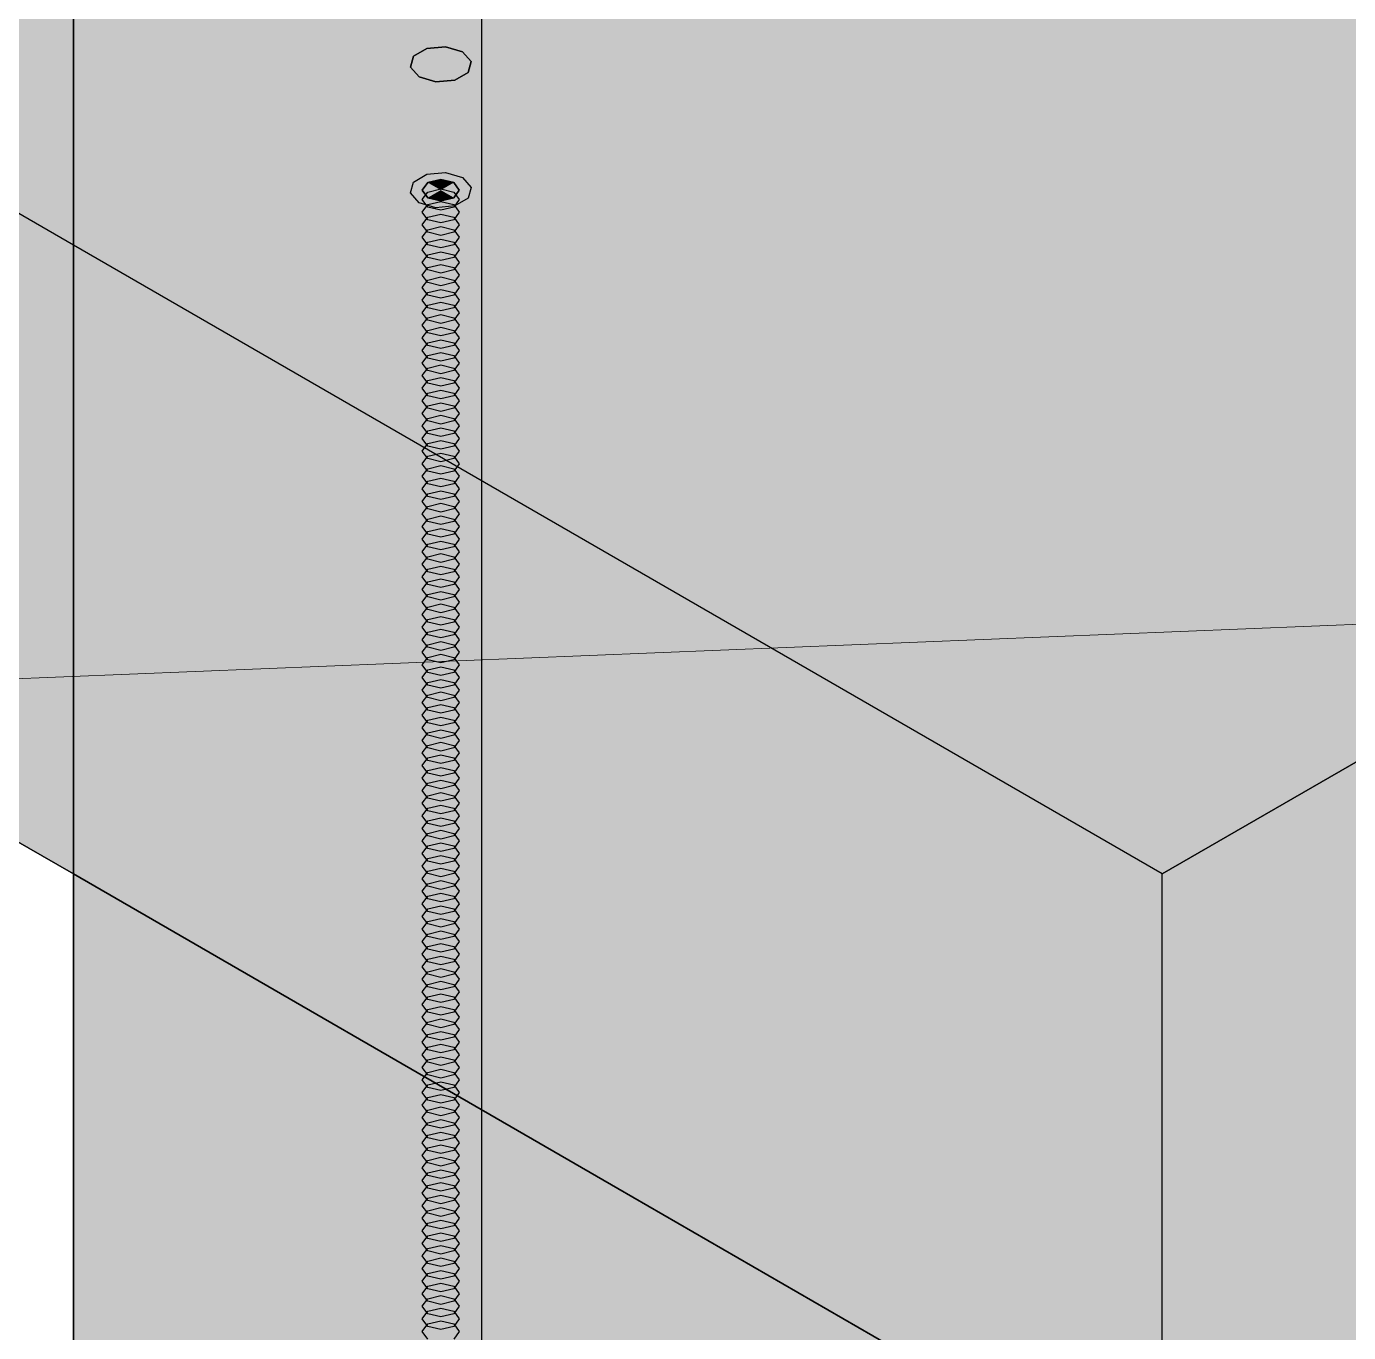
# Model space of a CAD drawing. Header units: metres. Extents: x 0 to 24.2, y -20 to 5.6.
# Drawn here: x 12.8203 to 13.2411, y -14.5208 to -14.1054 of the extents above; entities that cross this region are included whole.
import ezdxf

# ---------------------------------------------------------------- set-up
doc = ezdxf.new("R2010")
doc.units = ezdxf.units.M
doc.header["$LTSCALE"] = 0.25
doc.layers.add('ISO-ARISTAS', color=8, linetype='CONTINUOUS')
doc.layers.add('ISO-CONCRETO-SUP', color=254, linetype='CONTINUOUS', true_color=0xe8e8e8)
doc.layers.add('LLAMADAS', color=30, linetype='CONTINUOUS', lineweight=18)

msp = doc.modelspace()

# ---------------------------------------------------------------- linework, layer by layer
at = {"layer": 'ISO-ARISTAS', "color": 250}
for p, q in [((12.96519, -13.95), (12.96519, -14.2)), ((12.96519, -13.95), (12.96519, -14.2)), ((12.83529, -14.275), (12.83529, -14.025)), ((12.83529, -14.025), (12.83529, -14.275)), ((12.83529, -14.175), (12.66208, -14.075)), ((12.83529, -14.175), (12.66208, -14.075)), ((12.94775, -14.11246), (12.94347, -14.11493)), ((12.94347, -14.11493), (12.94775, -14.11246)), ((12.95373, -14.11191), (12.94775, -14.11246)), ((12.94775, -14.11246), (12.95373, -14.11191)), ((12.95913, -14.1135), (12.95373, -14.11191)), ((12.95373, -14.11191), (12.95913, -14.1135)), ((12.96188, -14.11662), (12.95913, -14.1135)), ((12.95913, -14.1135), (12.96188, -14.11662)), ((12.94347, -14.11493), (12.94252, -14.11838)), ((12.94252, -14.11838), (12.94347, -14.11493)), ((12.94252, -14.11838), (12.94527, -14.1215)), ((12.94527, -14.1215), (12.94252, -14.11838)), ((12.96093, -14.12007), (12.96188, -14.11662)), ((12.96188, -14.11662), (12.96093, -14.12007)), ((12.94527, -14.1215), (12.95067, -14.12309)), ((12.95067, -14.12309), (12.94527, -14.1215)), ((12.95067, -14.12309), (12.95665, -14.12254)), ((12.95665, -14.12254), (12.95067, -14.12309)), ((12.95665, -14.12254), (12.96093, -14.12007)), ((12.96093, -14.12007), (12.95665, -14.12254)), ((12.94347, -14.15493), (12.94775, -14.15246)), ((12.94347, -14.15493), (12.94775, -14.15246)), ((12.94775, -14.15246), (12.95373, -14.15191)), ((12.94775, -14.15246), (12.95373, -14.15191)), ((12.95373, -14.15191), (12.95913, -14.1535)), ((12.95373, -14.15191), (12.95913, -14.1535)), ((12.94252, -14.15838), (12.94347, -14.15493)), ((12.94252, -14.15838), (12.94347, -14.15493)), ((12.94805, -14.1551), (12.94632, -14.1575)), ((12.94632, -14.1575), (12.94805, -14.1551)), ((12.9522, -14.15411), (12.94805, -14.1551)), ((12.94805, -14.1551), (12.9522, -14.15411)), ((12.95636, -14.1551), (12.9522, -14.15411)), ((12.9522, -14.15411), (12.95636, -14.1551)), ((12.95808, -14.1575), (12.95636, -14.1551)), ((12.95636, -14.1551), (12.95808, -14.1575)), ((12.95913, -14.1535), (12.96188, -14.15662)), ((12.95913, -14.1535), (12.96188, -14.15662)), ((12.96188, -14.15662), (12.96093, -14.16007)), ((12.96188, -14.15662), (12.96093, -14.16007)), ((12.94527, -14.1615), (12.94252, -14.15838)), ((12.94527, -14.1615), (12.94252, -14.15838)), ((12.94632, -14.1575), (12.94805, -14.1599)), ((12.94805, -14.1599), (12.94632, -14.1575)), ((12.94632, -14.1605), (12.94805, -14.1581)), ((12.94805, -14.1629), (12.94632, -14.1605)), ((12.94805, -14.1581), (12.9522, -14.15711)), ((12.94805, -14.1599), (12.9522, -14.16089)), ((12.9522, -14.16089), (12.94805, -14.1599)), ((12.9522, -14.15711), (12.95636, -14.1581)), ((12.9522, -14.16089), (12.95636, -14.1599)), ((12.95636, -14.1599), (12.9522, -14.16089)), ((12.95636, -14.1599), (12.95808, -14.1575)), ((12.95808, -14.1575), (12.95636, -14.1599)), ((12.95636, -14.1581), (12.95808, -14.1605)), ((12.95808, -14.1605), (12.95636, -14.1629)), ((12.96093, -14.16007), (12.95665, -14.16254)), ((12.96093, -14.16007), (12.95665, -14.16254)), ((12.95067, -14.16309), (12.94527, -14.1615)), ((12.95067, -14.16309), (12.94527, -14.1615)), ((12.94632, -14.1645), (12.94805, -14.1621)), ((12.94805, -14.1669), (12.94632, -14.1645)), ((12.94805, -14.1621), (12.9522, -14.16111)), ((12.9522, -14.16389), (12.94805, -14.1629)), ((12.94805, -14.1661), (12.9522, -14.16511)), ((12.95665, -14.16254), (12.95067, -14.16309)), ((12.95665, -14.16254), (12.95067, -14.16309)), ((12.9522, -14.16111), (12.95636, -14.1621)), ((12.95636, -14.1629), (12.9522, -14.16389)), ((12.9522, -14.16511), (12.95636, -14.1661)), ((12.95636, -14.1621), (12.95808, -14.1645)), ((12.95808, -14.1645), (12.95636, -14.1669)), ((12.94632, -14.1685), (12.94805, -14.1661)), ((12.94805, -14.1709), (12.94632, -14.1685)), ((12.9522, -14.16789), (12.94805, -14.1669)), ((12.94805, -14.1701), (12.9522, -14.16911)), ((12.95636, -14.1669), (12.9522, -14.16789)), ((12.9522, -14.16911), (12.95636, -14.1701)), ((12.95636, -14.1661), (12.95808, -14.1685)), ((12.95808, -14.1685), (12.95636, -14.1709)), ((12.94632, -14.1725), (12.94805, -14.1701)), ((12.94805, -14.1749), (12.94632, -14.1725)), ((12.9522, -14.17189), (12.94805, -14.1709)), ((12.94805, -14.1741), (12.9522, -14.17311)), ((12.95636, -14.1709), (12.9522, -14.17189)), ((12.9522, -14.17311), (12.95636, -14.1741)), ((12.95636, -14.1701), (12.95808, -14.1725)), ((12.95808, -14.1725), (12.95636, -14.1749)), ((13.00849, -14.275), (12.83529, -14.175)), ((13.00849, -14.275), (12.83529, -14.175)), ((12.94632, -14.1765), (12.94805, -14.1741)), ((12.94805, -14.1789), (12.94632, -14.1765)), ((12.9522, -14.17589), (12.94805, -14.1749)), ((12.94805, -14.1781), (12.9522, -14.17711)), ((12.95636, -14.1749), (12.9522, -14.17589)), ((12.9522, -14.17711), (12.95636, -14.1781)), ((12.95636, -14.1741), (12.95808, -14.1765)), ((12.95808, -14.1765), (12.95636, -14.1789)), ((12.94632, -14.1805), (12.94805, -14.1781)), ((12.94805, -14.1829), (12.94632, -14.1805)), ((12.9522, -14.17989), (12.94805, -14.1789)), ((12.94805, -14.1821), (12.9522, -14.18111)), ((12.95636, -14.1789), (12.9522, -14.17989)), ((12.9522, -14.18111), (12.95636, -14.1821)), ((12.95636, -14.1781), (12.95808, -14.1805)), ((12.95808, -14.1805), (12.95636, -14.1829)), ((12.94632, -14.1845), (12.94805, -14.1821)), ((12.94805, -14.1869), (12.94632, -14.1845)), ((12.94632, -14.1885), (12.94805, -14.1861)), ((12.9522, -14.18389), (12.94805, -14.1829)), ((12.94805, -14.1861), (12.9522, -14.18511)), ((12.95636, -14.1829), (12.9522, -14.18389)), ((12.9522, -14.18511), (12.95636, -14.1861)), ((12.95636, -14.1821), (12.95808, -14.1845)), ((12.95808, -14.1845), (12.95636, -14.1869)), ((12.95636, -14.1861), (12.95808, -14.1885)), ((12.94805, -14.1909), (12.94632, -14.1885)), ((12.94632, -14.1925), (12.94805, -14.1901)), ((12.9522, -14.18789), (12.94805, -14.1869)), ((12.94805, -14.1901), (12.9522, -14.18911)), ((12.95636, -14.1869), (12.9522, -14.18789)), ((12.9522, -14.18911), (12.95636, -14.1901)), ((12.95808, -14.1885), (12.95636, -14.1909)), ((12.95636, -14.1901), (12.95808, -14.1925)), ((12.94805, -14.1949), (12.94632, -14.1925)), ((12.94632, -14.1965), (12.94805, -14.1941)), ((12.9522, -14.19189), (12.94805, -14.1909)), ((12.94805, -14.1941), (12.9522, -14.19311)), ((12.95636, -14.1909), (12.9522, -14.19189)), ((12.9522, -14.19311), (12.95636, -14.1941)), ((12.95808, -14.1925), (12.95636, -14.1949)), ((12.95636, -14.1941), (12.95808, -14.1965)), ((12.94805, -14.1989), (12.94632, -14.1965)), ((12.94632, -14.2005), (12.94805, -14.1981)), ((12.9522, -14.19589), (12.94805, -14.1949)), ((12.94805, -14.1981), (12.9522, -14.19711)), ((12.95636, -14.1949), (12.9522, -14.19589)), ((12.9522, -14.19711), (12.95636, -14.1981)), ((12.95808, -14.1965), (12.95636, -14.1989)), ((12.95636, -14.1981), (12.95808, -14.2005)), ((12.94805, -14.2029), (12.94632, -14.2005)), ((12.94632, -14.2045), (12.94805, -14.2021)), ((12.9522, -14.19989), (12.94805, -14.1989)), ((12.94805, -14.2021), (12.9522, -14.20111)), ((12.9522, -14.20389), (12.94805, -14.2029)), ((12.95636, -14.1989), (12.9522, -14.19989)), ((12.9522, -14.20111), (12.95636, -14.2021)), ((12.95636, -14.2029), (12.9522, -14.20389)), ((12.95808, -14.2005), (12.95636, -14.2029)), ((12.95636, -14.2021), (12.95808, -14.2045)), ((12.96519, -14.2), (12.96519, -14.45)), ((12.96519, -14.2), (12.96519, -14.45)), ((12.94805, -14.2069), (12.94632, -14.2045)), ((12.94632, -14.2085), (12.94805, -14.2061)), ((12.94805, -14.2061), (12.9522, -14.20511)), ((12.9522, -14.20789), (12.94805, -14.2069)), ((12.9522, -14.20511), (12.95636, -14.2061)), ((12.95636, -14.2069), (12.9522, -14.20789)), ((12.95808, -14.2045), (12.95636, -14.2069)), ((12.95636, -14.2061), (12.95808, -14.2085)), ((12.94805, -14.2109), (12.94632, -14.2085)), ((12.94632, -14.2125), (12.94805, -14.2101)), ((12.94805, -14.2101), (12.9522, -14.20911)), ((12.9522, -14.21189), (12.94805, -14.2109)), ((12.9522, -14.20911), (12.95636, -14.2101)), ((12.95636, -14.2109), (12.9522, -14.21189)), ((12.95808, -14.2085), (12.95636, -14.2109)), ((12.95636, -14.2101), (12.95808, -14.2125)), ((12.94805, -14.2149), (12.94632, -14.2125)), ((12.94632, -14.2165), (12.94805, -14.2141)), ((12.94805, -14.2141), (12.9522, -14.21311)), ((12.9522, -14.21589), (12.94805, -14.2149)), ((12.9522, -14.21311), (12.95636, -14.2141)), ((12.95636, -14.2149), (12.9522, -14.21589)), ((12.95808, -14.2125), (12.95636, -14.2149)), ((12.95636, -14.2141), (12.95808, -14.2165)), ((12.94805, -14.2189), (12.94632, -14.2165)), ((12.94632, -14.2205), (12.94805, -14.2181)), ((12.94805, -14.2181), (12.9522, -14.21711)), ((12.9522, -14.21989), (12.94805, -14.2189)), ((12.9522, -14.21711), (12.95636, -14.2181)), ((12.95636, -14.2189), (12.9522, -14.21989)), ((12.95808, -14.2165), (12.95636, -14.2189)), ((12.95636, -14.2181), (12.95808, -14.2205)), ((12.94805, -14.2229), (12.94632, -14.2205)), ((12.94632, -14.2245), (12.94805, -14.2221)), ((12.94805, -14.2221), (12.9522, -14.22111)), ((12.9522, -14.22389), (12.94805, -14.2229)), ((12.9522, -14.22111), (12.95636, -14.2221)), ((12.95636, -14.2229), (12.9522, -14.22389)), ((12.95808, -14.2205), (12.95636, -14.2229)), ((12.95636, -14.2221), (12.95808, -14.2245)), ((12.94805, -14.2269), (12.94632, -14.2245)), ((12.94632, -14.2285), (12.94805, -14.2261)), ((12.94805, -14.2261), (12.9522, -14.22511)), ((12.9522, -14.22789), (12.94805, -14.2269)), ((12.9522, -14.22511), (12.95636, -14.2261)), ((12.95636, -14.2269), (12.9522, -14.22789)), ((12.95808, -14.2245), (12.95636, -14.2269)), ((12.95636, -14.2261), (12.95808, -14.2285)), ((12.94805, -14.2309), (12.94632, -14.2285)), ((12.94632, -14.2325), (12.94805, -14.2301)), ((12.94805, -14.2301), (12.9522, -14.22911)), ((12.9522, -14.23189), (12.94805, -14.2309)), ((12.9522, -14.22911), (12.95636, -14.2301)), ((12.95636, -14.2309), (12.9522, -14.23189)), ((12.95808, -14.2285), (12.95636, -14.2309)), ((12.95636, -14.2301), (12.95808, -14.2325)), ((12.94805, -14.2349), (12.94632, -14.2325)), ((12.94632, -14.2365), (12.94805, -14.2341)), ((12.94805, -14.2389), (12.94632, -14.2365)), ((12.94805, -14.2341), (12.9522, -14.23311)), ((12.9522, -14.23589), (12.94805, -14.2349)), ((12.9522, -14.23311), (12.95636, -14.2341)), ((12.95636, -14.2349), (12.9522, -14.23589)), ((12.95808, -14.2325), (12.95636, -14.2349)), ((12.95636, -14.2341), (12.95808, -14.2365)), ((12.95808, -14.2365), (12.95636, -14.2389)), ((12.94632, -14.2405), (12.94805, -14.2381)), ((12.94805, -14.2429), (12.94632, -14.2405)), ((12.94805, -14.2381), (12.9522, -14.23711)), ((12.9522, -14.23989), (12.94805, -14.2389)), ((12.9522, -14.23711), (12.95636, -14.2381)), ((12.95636, -14.2389), (12.9522, -14.23989)), ((12.95636, -14.2381), (12.95808, -14.2405)), ((12.95808, -14.2405), (12.95636, -14.2429)), ((12.94632, -14.2445), (12.94805, -14.2421)), ((12.94805, -14.2469), (12.94632, -14.2445)), ((12.94805, -14.2421), (12.9522, -14.24111)), ((12.9522, -14.24389), (12.94805, -14.2429)), ((12.9522, -14.24111), (12.95636, -14.2421)), ((12.95636, -14.2429), (12.9522, -14.24389)), ((12.95636, -14.2421), (12.95808, -14.2445)), ((12.95808, -14.2445), (12.95636, -14.2469)), ((12.94632, -14.2485), (12.94805, -14.2461)), ((12.94805, -14.2509), (12.94632, -14.2485)), ((12.94805, -14.2461), (12.9522, -14.24511)), ((12.9522, -14.24789), (12.94805, -14.2469)), ((12.94805, -14.2501), (12.9522, -14.24911)), ((12.9522, -14.24511), (12.95636, -14.2461)), ((12.95636, -14.2469), (12.9522, -14.24789)), ((12.9522, -14.24911), (12.95636, -14.2501)), ((12.95636, -14.2461), (12.95808, -14.2485)), ((12.95808, -14.2485), (12.95636, -14.2509)), ((12.94632, -14.2525), (12.94805, -14.2501)), ((12.94805, -14.2549), (12.94632, -14.2525)), ((12.9522, -14.25189), (12.94805, -14.2509)), ((12.94805, -14.2541), (12.9522, -14.25311)), ((12.95636, -14.2509), (12.9522, -14.25189)), ((12.9522, -14.25311), (12.95636, -14.2541)), ((12.95636, -14.2501), (12.95808, -14.2525)), ((12.95808, -14.2525), (12.95636, -14.2549)), ((12.94632, -14.2565), (12.94805, -14.2541)), ((12.94805, -14.2589), (12.94632, -14.2565)), ((12.9522, -14.25589), (12.94805, -14.2549)), ((12.94805, -14.2581), (12.9522, -14.25711)), ((12.95636, -14.2549), (12.9522, -14.25589)), ((12.9522, -14.25711), (12.95636, -14.2581)), ((12.95636, -14.2541), (12.95808, -14.2565)), ((12.95808, -14.2565), (12.95636, -14.2589)), ((12.94632, -14.2605), (12.94805, -14.2581)), ((12.94805, -14.2629), (12.94632, -14.2605)), ((12.9522, -14.25989), (12.94805, -14.2589)), ((12.94805, -14.2621), (12.9522, -14.26111)), ((12.95636, -14.2589), (12.9522, -14.25989)), ((12.9522, -14.26111), (12.95636, -14.2621)), ((12.95636, -14.2581), (12.95808, -14.2605)), ((12.95808, -14.2605), (12.95636, -14.2629)), ((12.94632, -14.2645), (12.94805, -14.2621)), ((12.94805, -14.2669), (12.94632, -14.2645)), ((12.94632, -14.2685), (12.94805, -14.2661)), ((12.9522, -14.26389), (12.94805, -14.2629)), ((12.94805, -14.2661), (12.9522, -14.26511)), ((12.95636, -14.2629), (12.9522, -14.26389)), ((12.9522, -14.26511), (12.95636, -14.2661)), ((12.95636, -14.2621), (12.95808, -14.2645)), ((12.95808, -14.2645), (12.95636, -14.2669)), ((12.95636, -14.2661), (12.95808, -14.2685)), ((12.94805, -14.2709), (12.94632, -14.2685)), ((12.94632, -14.2725), (12.94805, -14.2701)), ((12.9522, -14.26789), (12.94805, -14.2669)), ((12.94805, -14.2701), (12.9522, -14.26911)), ((12.95636, -14.2669), (12.9522, -14.26789)), ((12.9522, -14.26911), (12.95636, -14.2701)), ((12.95808, -14.2685), (12.95636, -14.2709)), ((12.95636, -14.2701), (12.95808, -14.2725)), ((12.94805, -14.2749), (12.94632, -14.2725)), ((12.94632, -14.2765), (12.94805, -14.2741)), ((12.9522, -14.27189), (12.94805, -14.2709)), ((12.94805, -14.2741), (12.9522, -14.27311)), ((12.95636, -14.2709), (12.9522, -14.27189)), ((12.9522, -14.27311), (12.95636, -14.2741)), ((12.95808, -14.2725), (12.95636, -14.2749)), ((12.95636, -14.2741), (12.95808, -14.2765)), ((12.83529, -14.375), (12.66208, -14.275)), ((12.66208, -14.275), (12.83529, -14.375)), ((12.83529, -14.525), (12.83529, -14.275)), ((12.83529, -14.275), (12.83529, -14.525)), ((12.94805, -14.2789), (12.94632, -14.2765)), ((12.94632, -14.2805), (12.94805, -14.2781)), ((12.9522, -14.27589), (12.94805, -14.2749)), ((12.94805, -14.2781), (12.9522, -14.27711)), ((12.95636, -14.2749), (12.9522, -14.27589)), ((12.9522, -14.27711), (12.95636, -14.2781)), ((12.95808, -14.2765), (12.95636, -14.2789)), ((12.95636, -14.2781), (12.95808, -14.2805)), ((13.1817, -14.375), (13.00849, -14.275)), ((13.1817, -14.375), (13.00849, -14.275)), ((12.94805, -14.2829), (12.94632, -14.2805)), ((12.94632, -14.2845), (12.94805, -14.2821)), ((12.9522, -14.27989), (12.94805, -14.2789)), ((12.94805, -14.2821), (12.9522, -14.28111)), ((12.9522, -14.28389), (12.94805, -14.2829)), ((12.95636, -14.2789), (12.9522, -14.27989)), ((12.9522, -14.28111), (12.95636, -14.2821)), ((12.95636, -14.2829), (12.9522, -14.28389)), ((12.95808, -14.2805), (12.95636, -14.2829)), ((12.95636, -14.2821), (12.95808, -14.2845)), ((13.34408, -14.28125), (13.1817, -14.375)), ((13.1817, -14.375), (13.34408, -14.28125)), ((12.94805, -14.2869), (12.94632, -14.2845)), ((12.94632, -14.2885), (12.94805, -14.2861)), ((12.94805, -14.2861), (12.9522, -14.28511)), ((12.9522, -14.28789), (12.94805, -14.2869)), ((12.9522, -14.28511), (12.95636, -14.2861)), ((12.95636, -14.2869), (12.9522, -14.28789)), ((12.95808, -14.2845), (12.95636, -14.2869)), ((12.95636, -14.2861), (12.95808, -14.2885)), ((12.94805, -14.2909), (12.94632, -14.2885)), ((12.94632, -14.2925), (12.94805, -14.2901)), ((12.94805, -14.2901), (12.9522, -14.28911)), ((12.9522, -14.29189), (12.94805, -14.2909)), ((12.9522, -14.28911), (12.95636, -14.2901)), ((12.95636, -14.2909), (12.9522, -14.29189)), ((12.95808, -14.2885), (12.95636, -14.2909)), ((12.95636, -14.2901), (12.95808, -14.2925)), ((12.94805, -14.2949), (12.94632, -14.2925)), ((12.94632, -14.2965), (12.94805, -14.2941)), ((12.94805, -14.2941), (12.9522, -14.29311)), ((12.9522, -14.29589), (12.94805, -14.2949)), ((12.9522, -14.29311), (12.95636, -14.2941)), ((12.95636, -14.2949), (12.9522, -14.29589)), ((12.95808, -14.2925), (12.95636, -14.2949)), ((12.95636, -14.2941), (12.95808, -14.2965)), ((12.94805, -14.2989), (12.94632, -14.2965)), ((12.94632, -14.3005), (12.94805, -14.2981)), ((12.94805, -14.2981), (12.9522, -14.29711)), ((12.9522, -14.29989), (12.94805, -14.2989)), ((12.9522, -14.29711), (12.95636, -14.2981)), ((12.95636, -14.2989), (12.9522, -14.29989)), ((12.95808, -14.2965), (12.95636, -14.2989)), ((12.95636, -14.2981), (12.95808, -14.3005)), ((12.94805, -14.3029), (12.94632, -14.3005)), ((12.94632, -14.3045), (12.94805, -14.3021)), ((12.94805, -14.3021), (12.9522, -14.30111)), ((12.9522, -14.30389), (12.94805, -14.3029)), ((12.9522, -14.30111), (12.95636, -14.3021)), ((12.95636, -14.3029), (12.9522, -14.30389)), ((12.95808, -14.3005), (12.95636, -14.3029)), ((12.95636, -14.3021), (12.95808, -14.3045)), ((12.94805, -14.3069), (12.94632, -14.3045)), ((12.94632, -14.3085), (12.94805, -14.3061)), ((12.94805, -14.3061), (12.9522, -14.30511)), ((12.9522, -14.30789), (12.94805, -14.3069)), ((12.9522, -14.30511), (12.95636, -14.3061)), ((12.95636, -14.3069), (12.9522, -14.30789)), ((12.95808, -14.3045), (12.95636, -14.3069)), ((12.95636, -14.3061), (12.95808, -14.3085)), ((12.94805, -14.3109), (12.94632, -14.3085)), ((12.94632, -14.3125), (12.94805, -14.3101)), ((12.94805, -14.3101), (12.9522, -14.30911)), ((12.9522, -14.31189), (12.94805, -14.3109)), ((12.9522, -14.30911), (12.95636, -14.3101)), ((12.95636, -14.3109), (12.9522, -14.31189)), ((12.95808, -14.3085), (12.95636, -14.3109)), ((12.95636, -14.3101), (12.95808, -14.3125)), ((12.94805, -14.3149), (12.94632, -14.3125)), ((12.94632, -14.3165), (12.94805, -14.3141)), ((12.94805, -14.3189), (12.94632, -14.3165)), ((12.94805, -14.3141), (12.9522, -14.31311)), ((12.9522, -14.31589), (12.94805, -14.3149)), ((12.9522, -14.31311), (12.95636, -14.3141)), ((12.95636, -14.3149), (12.9522, -14.31589)), ((12.95808, -14.3125), (12.95636, -14.3149)), ((12.95636, -14.3141), (12.95808, -14.3165)), ((12.95808, -14.3165), (12.95636, -14.3189)), ((12.94632, -14.3205), (12.94805, -14.3181)), ((12.94805, -14.3229), (12.94632, -14.3205)), ((12.94805, -14.3181), (12.9522, -14.31711)), ((12.9522, -14.31989), (12.94805, -14.3189)), ((12.9522, -14.31711), (12.95636, -14.3181)), ((12.95636, -14.3189), (12.9522, -14.31989)), ((12.95636, -14.3181), (12.95808, -14.3205)), ((12.95808, -14.3205), (12.95636, -14.3229)), ((12.94632, -14.3245), (12.94805, -14.3221)), ((12.94805, -14.3269), (12.94632, -14.3245)), ((12.94805, -14.3221), (12.9522, -14.32111)), ((12.9522, -14.32389), (12.94805, -14.3229)), ((12.9522, -14.32111), (12.95636, -14.3221)), ((12.95636, -14.3229), (12.9522, -14.32389)), ((12.95636, -14.3221), (12.95808, -14.3245)), ((12.95808, -14.3245), (12.95636, -14.3269)), ((12.94632, -14.3285), (12.94805, -14.3261)), ((12.94805, -14.3309), (12.94632, -14.3285)), ((12.94805, -14.3261), (12.9522, -14.32511)), ((12.9522, -14.32789), (12.94805, -14.3269)), ((12.94805, -14.3301), (12.9522, -14.32911)), ((12.9522, -14.32511), (12.95636, -14.3261)), ((12.95636, -14.3269), (12.9522, -14.32789)), ((12.9522, -14.32911), (12.95636, -14.3301)), ((12.95636, -14.3261), (12.95808, -14.3285)), ((12.95808, -14.3285), (12.95636, -14.3309)), ((12.94632, -14.3325), (12.94805, -14.3301)), ((12.94805, -14.3349), (12.94632, -14.3325)), ((12.9522, -14.33189), (12.94805, -14.3309)), ((12.94805, -14.3341), (12.9522, -14.33311)), ((12.95636, -14.3309), (12.9522, -14.33189)), ((12.9522, -14.33311), (12.95636, -14.3341)), ((12.95636, -14.3301), (12.95808, -14.3325)), ((12.95808, -14.3325), (12.95636, -14.3349)), ((12.94632, -14.3365), (12.94805, -14.3341)), ((12.94805, -14.3389), (12.94632, -14.3365)), ((12.9522, -14.33589), (12.94805, -14.3349)), ((12.94805, -14.3381), (12.9522, -14.33711)), ((12.95636, -14.3349), (12.9522, -14.33589)), ((12.9522, -14.33711), (12.95636, -14.3381)), ((12.95636, -14.3341), (12.95808, -14.3365)), ((12.95808, -14.3365), (12.95636, -14.3389)), ((12.94632, -14.3405), (12.94805, -14.3381)), ((12.94805, -14.3429), (12.94632, -14.3405)), ((12.9522, -14.33989), (12.94805, -14.3389)), ((12.94805, -14.3421), (12.9522, -14.34111)), ((12.95636, -14.3389), (12.9522, -14.33989)), ((12.9522, -14.34111), (12.95636, -14.3421)), ((12.95636, -14.3381), (12.95808, -14.3405)), ((12.95808, -14.3405), (12.95636, -14.3429)), ((12.94632, -14.3445), (12.94805, -14.3421)), ((12.94805, -14.3469), (12.94632, -14.3445)), ((12.9522, -14.34389), (12.94805, -14.3429)), ((12.94805, -14.3461), (12.9522, -14.34511)), ((12.95636, -14.3429), (12.9522, -14.34389)), ((12.9522, -14.34511), (12.95636, -14.3461)), ((12.95636, -14.3421), (12.95808, -14.3445)), ((12.95808, -14.3445), (12.95636, -14.3469)), ((12.94632, -14.3485), (12.94805, -14.3461)), ((12.94805, -14.3509), (12.94632, -14.3485)), ((12.94632, -14.3525), (12.94805, -14.3501)), ((12.9522, -14.34789), (12.94805, -14.3469)), ((12.94805, -14.3501), (12.9522, -14.34911)), ((12.95636, -14.3469), (12.9522, -14.34789)), ((12.9522, -14.34911), (12.95636, -14.3501)), ((12.95636, -14.3461), (12.95808, -14.3485)), ((12.95808, -14.3485), (12.95636, -14.3509)), ((12.95636, -14.3501), (12.95808, -14.3525)), ((12.94805, -14.3549), (12.94632, -14.3525)), ((12.94632, -14.3565), (12.94805, -14.3541)), ((12.9522, -14.35189), (12.94805, -14.3509)), ((12.94805, -14.3541), (12.9522, -14.35311)), ((12.95636, -14.3509), (12.9522, -14.35189)), ((12.9522, -14.35311), (12.95636, -14.3541)), ((12.95808, -14.3525), (12.95636, -14.3549)), ((12.95636, -14.3541), (12.95808, -14.3565)), ((12.94805, -14.3589), (12.94632, -14.3565)), ((12.94632, -14.3605), (12.94805, -14.3581)), ((12.9522, -14.35589), (12.94805, -14.3549)), ((12.94805, -14.3581), (12.9522, -14.35711)), ((12.95636, -14.3549), (12.9522, -14.35589)), ((12.9522, -14.35711), (12.95636, -14.3581)), ((12.95808, -14.3565), (12.95636, -14.3589)), ((12.95636, -14.3581), (12.95808, -14.3605)), ((12.94805, -14.3629), (12.94632, -14.3605)), ((12.94632, -14.3645), (12.94805, -14.3621)), ((12.9522, -14.35989), (12.94805, -14.3589)), ((12.94805, -14.3621), (12.9522, -14.36111)), ((12.95636, -14.3589), (12.9522, -14.35989)), ((12.9522, -14.36111), (12.95636, -14.3621)), ((12.95808, -14.3605), (12.95636, -14.3629)), ((12.95636, -14.3621), (12.95808, -14.3645)), ((12.94805, -14.3669), (12.94632, -14.3645)), ((12.94632, -14.3685), (12.94805, -14.3661)), ((12.9522, -14.36389), (12.94805, -14.3629)), ((12.94805, -14.3661), (12.9522, -14.36511)), ((12.9522, -14.36789), (12.94805, -14.3669)), ((12.95636, -14.3629), (12.9522, -14.36389)), ((12.9522, -14.36511), (12.95636, -14.3661)), ((12.95636, -14.3669), (12.9522, -14.36789)), ((12.95808, -14.3645), (12.95636, -14.3669)), ((12.95636, -14.3661), (12.95808, -14.3685)), ((12.94805, -14.3709), (12.94632, -14.3685)), ((12.94632, -14.3725), (12.94805, -14.3701)), ((12.94805, -14.3701), (12.9522, -14.36911)), ((12.9522, -14.37189), (12.94805, -14.3709)), ((12.9522, -14.36911), (12.95636, -14.3701)), ((12.95636, -14.3709), (12.9522, -14.37189)), ((12.95808, -14.3685), (12.95636, -14.3709)), ((12.95636, -14.3701), (12.95808, -14.3725)), ((13.00849, -14.475), (12.83529, -14.375)), ((12.83529, -14.375), (13.00849, -14.475)), ((12.94805, -14.3749), (12.94632, -14.3725)), ((12.94632, -14.3765), (12.94805, -14.3741)), ((12.94805, -14.3741), (12.9522, -14.37311)), ((12.9522, -14.37589), (12.94805, -14.3749)), ((12.9522, -14.37311), (12.95636, -14.3741)), ((12.95636, -14.3749), (12.9522, -14.37589)), ((12.95808, -14.3725), (12.95636, -14.3749)), ((12.95636, -14.3741), (12.95808, -14.3765)), ((13.1817, -14.475), (13.1817, -14.375)), ((13.1817, -14.475), (13.1817, -14.375)), ((12.94805, -14.3789), (12.94632, -14.3765)), ((12.94632, -14.3805), (12.94805, -14.3781)), ((12.94805, -14.3781), (12.9522, -14.37711)), ((12.9522, -14.37989), (12.94805, -14.3789)), ((12.9522, -14.37711), (12.95636, -14.3781)), ((12.95636, -14.3789), (12.9522, -14.37989)), ((12.95808, -14.3765), (12.95636, -14.3789)), ((12.95636, -14.3781), (12.95808, -14.3805)), ((12.94805, -14.3829), (12.94632, -14.3805)), ((12.94632, -14.3845), (12.94805, -14.3821)), ((12.94805, -14.3821), (12.9522, -14.38111)), ((12.9522, -14.38389), (12.94805, -14.3829)), ((12.9522, -14.38111), (12.95636, -14.3821)), ((12.95636, -14.3829), (12.9522, -14.38389)), ((12.95808, -14.3805), (12.95636, -14.3829)), ((12.95636, -14.3821), (12.95808, -14.3845)), ((12.94805, -14.3869), (12.94632, -14.3845)), ((12.94632, -14.3885), (12.94805, -14.3861)), ((12.94805, -14.3861), (12.9522, -14.38511)), ((12.9522, -14.38789), (12.94805, -14.3869)), ((12.9522, -14.38511), (12.95636, -14.3861)), ((12.95636, -14.3869), (12.9522, -14.38789)), ((12.95808, -14.3845), (12.95636, -14.3869)), ((12.95636, -14.3861), (12.95808, -14.3885)), ((12.94805, -14.3909), (12.94632, -14.3885)), ((12.94632, -14.3925), (12.94805, -14.3901)), ((12.94805, -14.3901), (12.9522, -14.38911)), ((12.9522, -14.39189), (12.94805, -14.3909)), ((12.9522, -14.38911), (12.95636, -14.3901)), ((12.95636, -14.3909), (12.9522, -14.39189)), ((12.95808, -14.3885), (12.95636, -14.3909)), ((12.95636, -14.3901), (12.95808, -14.3925)), ((12.94805, -14.3949), (12.94632, -14.3925)), ((12.94632, -14.3965), (12.94805, -14.3941)), ((12.94805, -14.3989), (12.94632, -14.3965)), ((12.94805, -14.3941), (12.9522, -14.39311)), ((12.9522, -14.39589), (12.94805, -14.3949)), ((12.9522, -14.39311), (12.95636, -14.3941)), ((12.95636, -14.3949), (12.9522, -14.39589)), ((12.95808, -14.3925), (12.95636, -14.3949)), ((12.95636, -14.3941), (12.95808, -14.3965)), ((12.95808, -14.3965), (12.95636, -14.3989)), ((12.94632, -14.4005), (12.94805, -14.3981)), ((12.94805, -14.4029), (12.94632, -14.4005)), ((12.94805, -14.3981), (12.9522, -14.39711)), ((12.9522, -14.39989), (12.94805, -14.3989)), ((12.9522, -14.39711), (12.95636, -14.3981)), ((12.95636, -14.3989), (12.9522, -14.39989)), ((12.95636, -14.3981), (12.95808, -14.4005)), ((12.95808, -14.4005), (12.95636, -14.4029)), ((12.94632, -14.4045), (12.94805, -14.4021)), ((12.94805, -14.4069), (12.94632, -14.4045)), ((12.94805, -14.4021), (12.9522, -14.40111)), ((12.9522, -14.40389), (12.94805, -14.4029)), ((12.9522, -14.40111), (12.95636, -14.4021)), ((12.95636, -14.4029), (12.9522, -14.40389)), ((12.95636, -14.4021), (12.95808, -14.4045)), ((12.95808, -14.4045), (12.95636, -14.4069)), ((12.94632, -14.4085), (12.94805, -14.4061)), ((12.94805, -14.4109), (12.94632, -14.4085)), ((12.94805, -14.4061), (12.9522, -14.40511)), ((12.9522, -14.40789), (12.94805, -14.4069)), ((12.94805, -14.4101), (12.9522, -14.40911)), ((12.9522, -14.40511), (12.95636, -14.4061)), ((12.95636, -14.4069), (12.9522, -14.40789)), ((12.9522, -14.40911), (12.95636, -14.4101)), ((12.95636, -14.4061), (12.95808, -14.4085)), ((12.95808, -14.4085), (12.95636, -14.4109)), ((12.94632, -14.4125), (12.94805, -14.4101)), ((12.94805, -14.4149), (12.94632, -14.4125)), ((12.9522, -14.41189), (12.94805, -14.4109)), ((12.94805, -14.4141), (12.9522, -14.41311)), ((12.95636, -14.4109), (12.9522, -14.41189)), ((12.9522, -14.41311), (12.95636, -14.4141)), ((12.95636, -14.4101), (12.95808, -14.4125)), ((12.95808, -14.4125), (12.95636, -14.4149)), ((12.94632, -14.4165), (12.94805, -14.4141)), ((12.94805, -14.4189), (12.94632, -14.4165)), ((12.9522, -14.41589), (12.94805, -14.4149)), ((12.94805, -14.4181), (12.9522, -14.41711)), ((12.95636, -14.4149), (12.9522, -14.41589)), ((12.9522, -14.41711), (12.95636, -14.4181)), ((12.95636, -14.4141), (12.95808, -14.4165)), ((12.95808, -14.4165), (12.95636, -14.4189)), ((12.94632, -14.4205), (12.94805, -14.4181)), ((12.94805, -14.4229), (12.94632, -14.4205)), ((12.9522, -14.41989), (12.94805, -14.4189)), ((12.94805, -14.4221), (12.9522, -14.42111)), ((12.95636, -14.4189), (12.9522, -14.41989)), ((12.9522, -14.42111), (12.95636, -14.4221)), ((12.95636, -14.4181), (12.95808, -14.4205)), ((12.95808, -14.4205), (12.95636, -14.4229)), ((12.94632, -14.4245), (12.94805, -14.4221)), ((12.94805, -14.4269), (12.94632, -14.4245)), ((12.9522, -14.42389), (12.94805, -14.4229)), ((12.94805, -14.4261), (12.9522, -14.42511)), ((12.95636, -14.4229), (12.9522, -14.42389)), ((12.9522, -14.42511), (12.95636, -14.4261)), ((12.95636, -14.4221), (12.95808, -14.4245)), ((12.95808, -14.4245), (12.95636, -14.4269)), ((12.94632, -14.4285), (12.94805, -14.4261)), ((12.94805, -14.4309), (12.94632, -14.4285)), ((12.94632, -14.4325), (12.94805, -14.4301)), ((12.9522, -14.42789), (12.94805, -14.4269)), ((12.94805, -14.4301), (12.9522, -14.42911)), ((12.95636, -14.4269), (12.9522, -14.42789)), ((12.9522, -14.42911), (12.95636, -14.4301)), ((12.95636, -14.4261), (12.95808, -14.4285)), ((12.95808, -14.4285), (12.95636, -14.4309)), ((12.95636, -14.4301), (12.95808, -14.4325)), ((12.94805, -14.4349), (12.94632, -14.4325)), ((12.94632, -14.4365), (12.94805, -14.4341)), ((12.9522, -14.43189), (12.94805, -14.4309)), ((12.94805, -14.4341), (12.9522, -14.43311)), ((12.95636, -14.4309), (12.9522, -14.43189)), ((12.9522, -14.43311), (12.95636, -14.4341)), ((12.95808, -14.4325), (12.95636, -14.4349)), ((12.95636, -14.4341), (12.95808, -14.4365)), ((12.94805, -14.4389), (12.94632, -14.4365)), ((12.94632, -14.4405), (12.94805, -14.4381)), ((12.9522, -14.43589), (12.94805, -14.4349)), ((12.94805, -14.4381), (12.9522, -14.43711)), ((12.95636, -14.4349), (12.9522, -14.43589)), ((12.9522, -14.43711), (12.95636, -14.4381)), ((12.95808, -14.4365), (12.95636, -14.4389)), ((12.95636, -14.4381), (12.95808, -14.4405)), ((12.94805, -14.4429), (12.94632, -14.4405)), ((12.94632, -14.4445), (12.94805, -14.4421)), ((12.9522, -14.43989), (12.94805, -14.4389)), ((12.94805, -14.4421), (12.9522, -14.44111)), ((12.95636, -14.4389), (12.9522, -14.43989)), ((12.9522, -14.44111), (12.95636, -14.4421)), ((12.95808, -14.4405), (12.95636, -14.4429)), ((12.95636, -14.4421), (12.95808, -14.4445)), ((12.94805, -14.4469), (12.94632, -14.4445)), ((12.94632, -14.4485), (12.94805, -14.4461)), ((12.9522, -14.44389), (12.94805, -14.4429)), ((12.94805, -14.4461), (12.9522, -14.44511)), ((12.9522, -14.44789), (12.94805, -14.4469)), ((12.95636, -14.4429), (12.9522, -14.44389)), ((12.9522, -14.44511), (12.95636, -14.4461)), ((12.95636, -14.4469), (12.9522, -14.44789)), ((12.95808, -14.4445), (12.95636, -14.4469)), ((12.95636, -14.4461), (12.95808, -14.4485)), ((12.94805, -14.4509), (12.94632, -14.4485)), ((12.94632, -14.4525), (12.94805, -14.4501)), ((12.94805, -14.4501), (12.9522, -14.44911)), ((12.9522, -14.45189), (12.94805, -14.4509)), ((12.9522, -14.44911), (12.95636, -14.4501)), ((12.95636, -14.4509), (12.9522, -14.45189)), ((12.95808, -14.4485), (12.95636, -14.4509)), ((12.95636, -14.4501), (12.95808, -14.4525)), ((12.96519, -14.45), (12.96519, -14.7)), ((12.96519, -14.45), (12.96519, -14.7)), ((12.94805, -14.4549), (12.94632, -14.4525)), ((12.94632, -14.4565), (12.94805, -14.4541)), ((12.94805, -14.4541), (12.9522, -14.45311)), ((12.9522, -14.45589), (12.94805, -14.4549)), ((12.9522, -14.45311), (12.95636, -14.4541)), ((12.95636, -14.4549), (12.9522, -14.45589)), ((12.95808, -14.4525), (12.95636, -14.4549)), ((12.95636, -14.4541), (12.95808, -14.4565)), ((12.94805, -14.4589), (12.94632, -14.4565)), ((12.94632, -14.4605), (12.94805, -14.4581)), ((12.94805, -14.4581), (12.9522, -14.45711)), ((12.9522, -14.45989), (12.94805, -14.4589)), ((12.9522, -14.45711), (12.95636, -14.4581)), ((12.95636, -14.4589), (12.9522, -14.45989)), ((12.95808, -14.4565), (12.95636, -14.4589)), ((12.95636, -14.4581), (12.95808, -14.4605)), ((12.94805, -14.4629), (12.94632, -14.4605)), ((12.94632, -14.4645), (12.94805, -14.4621)), ((12.94805, -14.4621), (12.9522, -14.46111)), ((12.9522, -14.46389), (12.94805, -14.4629)), ((12.9522, -14.46111), (12.95636, -14.4621)), ((12.95636, -14.4629), (12.9522, -14.46389)), ((12.95808, -14.4605), (12.95636, -14.4629)), ((12.95636, -14.4621), (12.95808, -14.4645)), ((12.94805, -14.4669), (12.94632, -14.4645)), ((12.94632, -14.4685), (12.94805, -14.4661)), ((12.94805, -14.4661), (12.9522, -14.46511)), ((12.9522, -14.46789), (12.94805, -14.4669)), ((12.9522, -14.46511), (12.95636, -14.4661)), ((12.95636, -14.4669), (12.9522, -14.46789)), ((12.95808, -14.4645), (12.95636, -14.4669)), ((12.95636, -14.4661), (12.95808, -14.4685)), ((12.94805, -14.4709), (12.94632, -14.4685)), ((12.94632, -14.4725), (12.94805, -14.4701)), ((12.94805, -14.4701), (12.9522, -14.46911)), ((12.9522, -14.47189), (12.94805, -14.4709)), ((12.9522, -14.46911), (12.95636, -14.4701)), ((12.95636, -14.4709), (12.9522, -14.47189)), ((12.95808, -14.4685), (12.95636, -14.4709)), ((12.95636, -14.4701), (12.95808, -14.4725)), ((12.94805, -14.4749), (12.94632, -14.4725)), ((12.94632, -14.4765), (12.94805, -14.4741)), ((12.94805, -14.4741), (12.9522, -14.47311)), ((12.9522, -14.47589), (12.94805, -14.4749)), ((12.9522, -14.47311), (12.95636, -14.4741)), ((12.95636, -14.4749), (12.9522, -14.47589)), ((12.95808, -14.4725), (12.95636, -14.4749)), ((12.95636, -14.4741), (12.95808, -14.4765)), ((13.1817, -14.575), (13.00849, -14.475)), ((13.00849, -14.475), (13.1817, -14.575)), ((13.1817, -14.575), (13.1817, -14.475)), ((13.1817, -14.575), (13.1817, -14.475)), ((12.94805, -14.4789), (12.94632, -14.4765)), ((12.94632, -14.4805), (12.94805, -14.4781)), ((12.94805, -14.4829), (12.94632, -14.4805)), ((12.94805, -14.4781), (12.9522, -14.47711)), ((12.9522, -14.47989), (12.94805, -14.4789)), ((12.9522, -14.47711), (12.95636, -14.4781)), ((12.95636, -14.4789), (12.9522, -14.47989)), ((12.95808, -14.4765), (12.95636, -14.4789)), ((12.95636, -14.4781), (12.95808, -14.4805)), ((12.95808, -14.4805), (12.95636, -14.4829)), ((12.94632, -14.4845), (12.94805, -14.4821)), ((12.94805, -14.4869), (12.94632, -14.4845)), ((12.94805, -14.4821), (12.9522, -14.48111)), ((12.9522, -14.48389), (12.94805, -14.4829)), ((12.9522, -14.48111), (12.95636, -14.4821)), ((12.95636, -14.4829), (12.9522, -14.48389)), ((12.95636, -14.4821), (12.95808, -14.4845)), ((12.95808, -14.4845), (12.95636, -14.4869)), ((12.94632, -14.4885), (12.94805, -14.4861)), ((12.94805, -14.4909), (12.94632, -14.4885)), ((12.94805, -14.4861), (12.9522, -14.48511)), ((12.9522, -14.48789), (12.94805, -14.4869)), ((12.94805, -14.4901), (12.9522, -14.48911)), ((12.9522, -14.48511), (12.95636, -14.4861)), ((12.95636, -14.4869), (12.9522, -14.48789)), ((12.9522, -14.48911), (12.95636, -14.4901)), ((12.95636, -14.4861), (12.95808, -14.4885)), ((12.95808, -14.4885), (12.95636, -14.4909)), ((12.94632, -14.4925), (12.94805, -14.4901)), ((12.94805, -14.4949), (12.94632, -14.4925)), ((12.9522, -14.49189), (12.94805, -14.4909)), ((12.94805, -14.4941), (12.9522, -14.49311)), ((12.95636, -14.4909), (12.9522, -14.49189)), ((12.9522, -14.49311), (12.95636, -14.4941)), ((12.95636, -14.4901), (12.95808, -14.4925)), ((12.95808, -14.4925), (12.95636, -14.4949)), ((12.94632, -14.4965), (12.94805, -14.4941)), ((12.94805, -14.4989), (12.94632, -14.4965)), ((12.9522, -14.49589), (12.94805, -14.4949)), ((12.94805, -14.4981), (12.9522, -14.49711)), ((12.95636, -14.4949), (12.9522, -14.49589)), ((12.9522, -14.49711), (12.95636, -14.4981)), ((12.95636, -14.4941), (12.95808, -14.4965)), ((12.95808, -14.4965), (12.95636, -14.4989)), ((12.94632, -14.5005), (12.94805, -14.4981)), ((12.94805, -14.5029), (12.94632, -14.5005)), ((12.9522, -14.49989), (12.94805, -14.4989)), ((12.94805, -14.5021), (12.9522, -14.50111)), ((12.95636, -14.4989), (12.9522, -14.49989)), ((12.9522, -14.50111), (12.95636, -14.5021)), ((12.95636, -14.4981), (12.95808, -14.5005)), ((12.95808, -14.5005), (12.95636, -14.5029)), ((12.94632, -14.5045), (12.94805, -14.5021)), ((12.94805, -14.5069), (12.94632, -14.5045)), ((12.9522, -14.50389), (12.94805, -14.5029)), ((12.94805, -14.5061), (12.9522, -14.50511)), ((12.95636, -14.5029), (12.9522, -14.50389)), ((12.9522, -14.50511), (12.95636, -14.5061)), ((12.95636, -14.5021), (12.95808, -14.5045)), ((12.95808, -14.5045), (12.95636, -14.5069)), ((12.94632, -14.5085), (12.94805, -14.5061)), ((12.94805, -14.5109), (12.94632, -14.5085)), ((12.94632, -14.5125), (12.94805, -14.5101)), ((12.9522, -14.50789), (12.94805, -14.5069)), ((12.94805, -14.5101), (12.9522, -14.50911)), ((12.95636, -14.5069), (12.9522, -14.50789)), ((12.9522, -14.50911), (12.95636, -14.5101)), ((12.95636, -14.5061), (12.95808, -14.5085)), ((12.95808, -14.5085), (12.95636, -14.5109)), ((12.95636, -14.5101), (12.95808, -14.5125)), ((12.94805, -14.5149), (12.94632, -14.5125)), ((12.94632, -14.5165), (12.94805, -14.5141)), ((12.9522, -14.51189), (12.94805, -14.5109)), ((12.94805, -14.5141), (12.9522, -14.51311)), ((12.95636, -14.5109), (12.9522, -14.51189)), ((12.9522, -14.51311), (12.95636, -14.5141)), ((12.95808, -14.5125), (12.95636, -14.5149)), ((12.95636, -14.5141), (12.95808, -14.5165)), ((12.94805, -14.5189), (12.94632, -14.5165)), ((12.94632, -14.5205), (12.94805, -14.5181)), ((12.9522, -14.51589), (12.94805, -14.5149)), ((12.94805, -14.5181), (12.9522, -14.51711)), ((12.95636, -14.5149), (12.9522, -14.51589)), ((12.9522, -14.51711), (12.95636, -14.5181)), ((12.95808, -14.5165), (12.95636, -14.5189)), ((12.95636, -14.5181), (12.95808, -14.5205)), ((12.94805, -14.5229), (12.94632, -14.5205)), ((12.9522, -14.51989), (12.94805, -14.5189)), ((12.95636, -14.5189), (12.9522, -14.51989)), ((12.95808, -14.5205), (12.95636, -14.5229))]:
    msp.add_line(p, q, dxfattribs=at)
at = {"layer": 'ISO-CONCRETO-SUP', "true_color": 0xbcb7ad}
for points in [[(12.83529, -14.025), (13.05179, -14.15), (12.83529, -13.775), (13.05179, -13.9)], [(13.1817, -14.075), (13.39821, -14.2), (13.1817, -13.825), (13.39821, -13.95)], [(13.05179, -14.15), (13.2683, -14.275), (13.05179, -13.9), (13.2683, -14.025)], [(12.96519, -14.2), (13.1817, -14.325), (12.96519, -13.95), (13.1817, -14.075)], [(12.83529, -14.275), (13.05179, -14.4), (12.83529, -14.025), (13.05179, -14.15)], [(13.1817, -14.325), (13.39821, -14.45), (13.1817, -14.075), (13.39821, -14.2)], [(13.05179, -14.4), (13.2683, -14.525), (13.05179, -14.15), (13.2683, -14.275)], [(12.96519, -14.45), (13.1817, -14.575), (12.96519, -14.2), (13.1817, -14.325)], [(12.83529, -14.525), (13.05179, -14.65), (12.83529, -14.275), (13.05179, -14.4)], [(13.1817, -14.575), (13.39821, -14.7), (13.1817, -14.325), (13.39821, -14.45)], [(13.05179, -14.65), (13.2683, -14.775), (13.05179, -14.4), (13.2683, -14.525)], [(12.96519, -14.7), (13.1817, -14.825), (12.96519, -14.45), (13.1817, -14.575)]]:
    msp.add_solid(points, dxfattribs=at)
at = {"layer": 'ISO-CONCRETO-SUP', "true_color": 0xa8a49b}
for points in [[(12.96519, -14.2), (12.83529, -14.275), (12.96519, -13.95), (12.83529, -14.025)], [(12.96519, -14.45), (12.83529, -14.525), (12.96519, -14.2), (12.83529, -14.275)], [(12.96519, -14.7), (12.83529, -14.775), (12.96519, -14.45), (12.83529, -14.525)]]:
    msp.add_solid(points, dxfattribs=at)
at = {"layer": 'ISO-CONCRETO-SUP', "true_color": 0xc5c5c0}
for points in [[(12.82446, -13.98125), (12.99767, -14.08125), (12.66208, -14.075), (12.83529, -14.175)], [(12.81364, -13.9875), (12.98684, -14.0875), (12.65126, -14.08125), (12.82446, -14.18125)], [(13.16005, -13.9875), (13.33325, -14.0875), (12.99767, -14.08125), (13.17087, -14.18125)], [(13.14922, -13.99375), (13.32243, -14.09375), (12.98684, -14.0875), (13.16005, -14.1875)], [(12.65126, -14.08125), (12.82446, -14.18125), (12.48888, -14.175), (12.66208, -14.275)], [(12.99767, -14.08125), (13.17087, -14.18125), (12.83529, -14.175), (13.00849, -14.275)], [(12.98684, -14.0875), (13.16005, -14.1875), (12.82446, -14.18125), (12.99767, -14.28125)], [(13.33325, -14.0875), (13.50646, -14.1875), (13.17087, -14.18125), (13.34408, -14.28125)], [(13.32243, -14.09375), (13.49563, -14.19375), (13.16005, -14.1875), (13.33325, -14.2875)], [(12.82446, -14.18125), (12.99767, -14.28125), (12.66208, -14.275), (12.83529, -14.375)], [(13.17087, -14.18125), (13.34408, -14.28125), (13.00849, -14.275), (13.1817, -14.375)], [(13.16005, -14.1875), (13.33325, -14.2875), (12.99767, -14.28125), (13.17087, -14.38125)], [(12.99767, -14.28125), (13.17087, -14.38125), (12.83529, -14.375), (13.00849, -14.475)], [(13.33325, -14.2875), (13.50646, -14.3875), (13.17087, -14.38125), (13.34408, -14.48125)], [(13.17087, -14.38125), (13.34408, -14.48125), (13.00849, -14.475), (13.1817, -14.575)]]:
    msp.add_solid(points, dxfattribs=at)
at = {"layer": 'ISO-CONCRETO-SUP', "true_color": 0xb2b2ad}
for points in [[(12.66208, -14.175), (12.83529, -14.275), (12.66208, -14.075), (12.83529, -14.175)], [(12.66208, -14.275), (12.83529, -14.375), (12.66208, -14.175), (12.83529, -14.275)], [(12.83529, -14.275), (13.00849, -14.375), (12.83529, -14.175), (13.00849, -14.275)], [(12.83529, -14.375), (13.00849, -14.475), (12.83529, -14.275), (13.00849, -14.375)], [(13.00849, -14.375), (13.1817, -14.475), (13.00849, -14.275), (13.1817, -14.375)], [(13.00849, -14.475), (13.1817, -14.575), (13.00849, -14.375), (13.1817, -14.475)]]:
    msp.add_solid(points, dxfattribs=at)
at = {"layer": 'ISO-CONCRETO-SUP', "true_color": 0x7a7b7f}
for points in [[(12.94347, -14.15493), (12.94775, -14.15246), (12.94347, -14.11493), (12.94775, -14.11246)], [(12.96093, -14.16007), (12.95665, -14.16254), (12.96093, -14.12007), (12.95665, -14.12254)]]:
    msp.add_solid(points, dxfattribs=at)
at = {"layer": 'ISO-CONCRETO-SUP', "true_color": 0x96989e}
for points in [[(12.9522, -14.1175), (12.94347, -14.11493), (12.94775, -14.11246)], [(12.9522, -14.1175), (12.94775, -14.11246), (12.95373, -14.11191)], [(12.9522, -14.1175), (12.95373, -14.11191), (12.95913, -14.1135)], [(12.9522, -14.1175), (12.95913, -14.1135), (12.96188, -14.11662)], [(12.9522, -14.1175), (12.94252, -14.11838), (12.94347, -14.11493)], [(12.9522, -14.1175), (12.94527, -14.1215), (12.94252, -14.11838)], [(12.9522, -14.1175), (12.95067, -14.12309), (12.94527, -14.1215)], [(12.9522, -14.1175), (12.95665, -14.12254), (12.95067, -14.12309)], [(12.9522, -14.1175), (12.96188, -14.11662), (12.96093, -14.12007)], [(12.9522, -14.1175), (12.96093, -14.12007), (12.95665, -14.12254)], [(12.9522, -14.1575), (12.94347, -14.15493), (12.94775, -14.15246)], [(12.9522, -14.1575), (12.94775, -14.15246), (12.95373, -14.15191)], [(12.9522, -14.1575), (12.95373, -14.15191), (12.95913, -14.1535)], [(12.9522, -14.1575), (12.94252, -14.15838), (12.94347, -14.15493)], [(12.9522, -14.1575), (12.94632, -14.1575), (12.94805, -14.1551)], [(12.9522, -14.1575), (12.94805, -14.1551), (12.9522, -14.15411)], [(12.9522, -14.1575), (12.95913, -14.1535), (12.96188, -14.15662)], [(12.9522, -14.1575), (12.9522, -14.15411), (12.95636, -14.1551)], [(12.9522, -14.1575), (12.95636, -14.1551), (12.95808, -14.1575)], [(12.9522, -14.1575), (12.96188, -14.15662), (12.96093, -14.16007)], [(12.9522, -14.1575), (12.94527, -14.1615), (12.94252, -14.15838)], [(12.9522, -14.1575), (12.95067, -14.16309), (12.94527, -14.1615)], [(12.9522, -14.1575), (12.94805, -14.1599), (12.94632, -14.1575)], [(12.9522, -14.1575), (12.9522, -14.16089), (12.94805, -14.1599)], [(12.9522, -14.1575), (12.95665, -14.16254), (12.95067, -14.16309)], [(12.9522, -14.1575), (12.95808, -14.1575), (12.95636, -14.1599)], [(12.9522, -14.1575), (12.95636, -14.1599), (12.9522, -14.16089)], [(12.9522, -14.1575), (12.96093, -14.16007), (12.95665, -14.16254)]]:
    msp.add_solid(points, dxfattribs=at)
at = {"layer": 'ISO-CONCRETO-SUP', "true_color": 0x8c8d92}
for points in [[(12.94775, -14.15246), (12.95373, -14.15191), (12.94775, -14.11246), (12.95373, -14.11191)], [(12.95665, -14.16254), (12.95067, -14.16309), (12.95665, -14.12254), (12.95067, -14.12309)]]:
    msp.add_solid(points, dxfattribs=at)
at = {"layer": 'ISO-CONCRETO-SUP', "true_color": 0x8d8f94}
for points in [[(12.95373, -14.15191), (12.95913, -14.1535), (12.95373, -14.11191), (12.95913, -14.1135)], [(12.95067, -14.16309), (12.94527, -14.1615), (12.95067, -14.12309), (12.94527, -14.1215)]]:
    msp.add_solid(points, dxfattribs=at)
at = {"layer": 'ISO-CONCRETO-SUP', "true_color": 0x7e8084}
for points in [[(12.95913, -14.1535), (12.96188, -14.15662), (12.95913, -14.1135), (12.96188, -14.11662)], [(12.94527, -14.1615), (12.94252, -14.15838), (12.94527, -14.1215), (12.94252, -14.11838)]]:
    msp.add_solid(points, dxfattribs=at)
at = {"layer": 'ISO-CONCRETO-SUP', "true_color": 0x616266}
for points in [[(12.94252, -14.15838), (12.94347, -14.15493), (12.94252, -14.11838), (12.94347, -14.11493)], [(12.96188, -14.15662), (12.96093, -14.16007), (12.96188, -14.11662), (12.96093, -14.12007)]]:
    msp.add_solid(points, dxfattribs=at)
at = {"layer": 'ISO-CONCRETO-SUP', "true_color": 0x696a6e}
for points in [[(12.94632, -14.23393), (12.94805, -14.23153), (12.94632, -14.1575), (12.94805, -14.1551)], [(12.95808, -14.23393), (12.95636, -14.23633), (12.95808, -14.1575), (12.95636, -14.1599)], [(12.94632, -14.31036), (12.94805, -14.30796), (12.94632, -14.23393), (12.94805, -14.23153)], [(12.95808, -14.31036), (12.95636, -14.31276), (12.95808, -14.23393), (12.95636, -14.23633)], [(12.94632, -14.38679), (12.94805, -14.38439), (12.94632, -14.31036), (12.94805, -14.30796)], [(12.95808, -14.38679), (12.95636, -14.38919), (12.95808, -14.31036), (12.95636, -14.31276)], [(12.94632, -14.46321), (12.94805, -14.46081), (12.94632, -14.38679), (12.94805, -14.38439)], [(12.95808, -14.46321), (12.95636, -14.46561), (12.95808, -14.38679), (12.95636, -14.38919)], [(12.94632, -14.53964), (12.94805, -14.53724), (12.94632, -14.46321), (12.94805, -14.46081)], [(12.95808, -14.53964), (12.95636, -14.54204), (12.95808, -14.46321), (12.95636, -14.46561)]]:
    msp.add_solid(points, dxfattribs=at)
at = {"layer": 'ISO-CONCRETO-SUP', "true_color": 0x87888d}
for points in [[(12.94805, -14.23153), (12.9522, -14.23053), (12.94805, -14.1551), (12.9522, -14.15411)], [(12.95636, -14.23633), (12.9522, -14.23732), (12.95636, -14.1599), (12.9522, -14.16089)], [(12.94805, -14.30796), (12.9522, -14.30696), (12.94805, -14.23153), (12.9522, -14.23053)], [(12.95636, -14.31276), (12.9522, -14.31375), (12.95636, -14.23633), (12.9522, -14.23732)], [(12.94805, -14.38439), (12.9522, -14.38339), (12.94805, -14.30796), (12.9522, -14.30696)], [(12.95636, -14.38919), (12.9522, -14.39018), (12.95636, -14.31276), (12.9522, -14.31375)], [(12.94805, -14.46081), (12.9522, -14.45982), (12.94805, -14.38439), (12.9522, -14.38339)], [(12.95636, -14.46561), (12.9522, -14.46661), (12.95636, -14.38919), (12.9522, -14.39018)], [(12.94805, -14.53724), (12.9522, -14.53625), (12.94805, -14.46081), (12.9522, -14.45982)], [(12.95636, -14.54204), (12.9522, -14.54304), (12.95636, -14.46561), (12.9522, -14.46661)]]:
    msp.add_solid(points, dxfattribs=at)
at = {"layer": 'ISO-CONCRETO-SUP', "true_color": 0x8e9095}
for points in [[(12.9522, -14.23053), (12.95636, -14.23153), (12.9522, -14.15411), (12.95636, -14.1551)], [(12.9522, -14.23732), (12.94805, -14.23633), (12.9522, -14.16089), (12.94805, -14.1599)], [(12.9522, -14.30696), (12.95636, -14.30796), (12.9522, -14.23053), (12.95636, -14.23153)], [(12.9522, -14.31375), (12.94805, -14.31276), (12.9522, -14.23732), (12.94805, -14.23633)], [(12.9522, -14.38339), (12.95636, -14.38439), (12.9522, -14.30696), (12.95636, -14.30796)], [(12.9522, -14.39018), (12.94805, -14.38919), (12.9522, -14.31375), (12.94805, -14.31276)], [(12.9522, -14.45982), (12.95636, -14.46081), (12.9522, -14.38339), (12.95636, -14.38439)], [(12.9522, -14.46661), (12.94805, -14.46561), (12.9522, -14.39018), (12.94805, -14.38919)], [(12.9522, -14.53625), (12.95636, -14.53724), (12.9522, -14.45982), (12.95636, -14.46081)], [(12.9522, -14.54304), (12.94805, -14.54204), (12.9522, -14.46661), (12.94805, -14.46561)]]:
    msp.add_solid(points, dxfattribs=at)
at = {"layer": 'ISO-CONCRETO-SUP', "true_color": 0x7b7d81}
for points in [[(12.95636, -14.23153), (12.95808, -14.23393), (12.95636, -14.1551), (12.95808, -14.1575)], [(12.94805, -14.23633), (12.94632, -14.23393), (12.94805, -14.1599), (12.94632, -14.1575)], [(12.95636, -14.30796), (12.95808, -14.31036), (12.95636, -14.23153), (12.95808, -14.23393)], [(12.94805, -14.31276), (12.94632, -14.31036), (12.94805, -14.23633), (12.94632, -14.23393)], [(12.95636, -14.38439), (12.95808, -14.38679), (12.95636, -14.30796), (12.95808, -14.31036)], [(12.94805, -14.38919), (12.94632, -14.38679), (12.94805, -14.31276), (12.94632, -14.31036)], [(12.94805, -14.46561), (12.94632, -14.46321), (12.94805, -14.38919), (12.94632, -14.38679)], [(12.95636, -14.46081), (12.95808, -14.46321), (12.95636, -14.38439), (12.95808, -14.38679)], [(12.94805, -14.54204), (12.94632, -14.53964), (12.94805, -14.46561), (12.94632, -14.46321)], [(12.95636, -14.53724), (12.95808, -14.53964), (12.95636, -14.46081), (12.95808, -14.46321)]]:
    msp.add_solid(points, dxfattribs=at)
at = {"layer": 'ISO-CONCRETO-SUP', "true_color": 0x9f9f9b}
for points in [[(13.34408, -14.38125), (13.1817, -14.475), (13.34408, -14.28125), (13.1817, -14.375)], [(13.34408, -14.48125), (13.1817, -14.575), (13.34408, -14.38125), (13.1817, -14.475)]]:
    msp.add_solid(points, dxfattribs=at)
at = {"layer": 'LLAMADAS'}
msp.add_line((14.89, -14.22875), (12.35622, -14.33159), dxfattribs=at)

doc.saveas('drawing.dxf')
